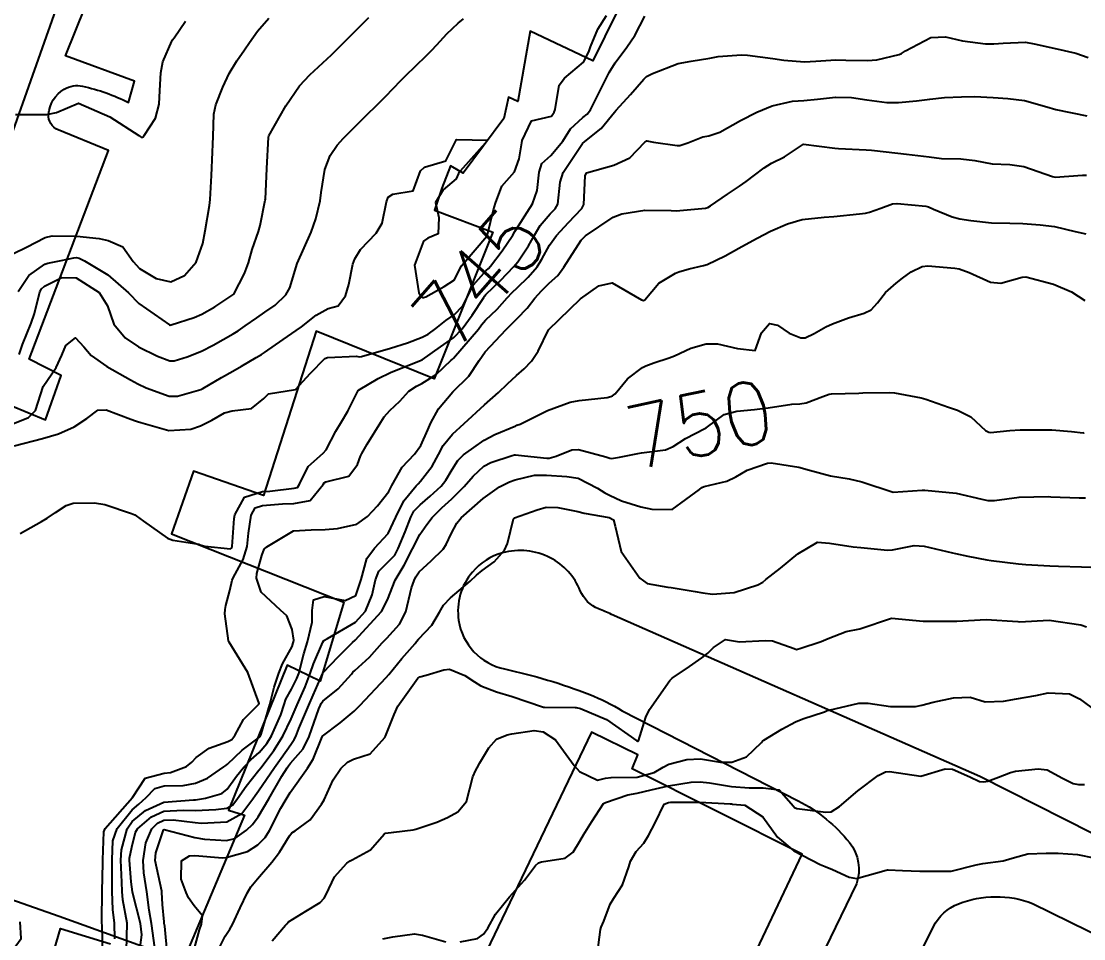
# Model space of a CAD drawing. Header units: metres. Extents: x 318500 to 325275, y 7408834 to 7428799.
# Drawn here: x 323273.2 to 323340.6, y 7418585.8 to 7418644 of the extents above; entities that cross this region are included whole.
import ezdxf
from ezdxf.enums import TextEntityAlignment as Align

# ---------------------------------------------------------------- set-up
doc = ezdxf.new("R2010")
doc.units = ezdxf.units.M
doc.header["$MEASUREMENT"] = 0
for name, color, linetype in [('Cotas', 45, 'Continuous'), ('Curvas de Nivel 1m', 11, 'Continuous'), ('Curvas de Nivel 5m', 15, 'Continuous'), ('Edificações', 30, 'Continuous'), ('Vias Primárias', 230, 'Continuous')]:
    doc.layers.add(name, color=color, linetype=linetype)
doc.styles.add('Style-STANDARD', font='STANDARD.shx')

msp = doc.modelspace()

# ---------------------------------------------------------------- linework, layer by layer
at = {"layer": 'Curvas de Nivel 1m', "flags": 128}
for points, elevation in [([(323272.576, 7418618.421), (323273.673, 7418618.854), (323274.117, 7418619.317), (323274.61, 7418620.84), (323275.427, 7418622.033), (323275.793, 7418622.828), (323276.035, 7418623.437), (323276.651, 7418623.924), (323277.185, 7418623.352), (323277.648, 7418622.805), (323278.63, 7418622.109), (323280.132, 7418621.252), (323280.614, 7418621.003), (323281.129, 7418620.755), (323282.602, 7418620.207), (323283.121, 7418620.213), (323284.609, 7418620.644), (323284.654, 7418620.665), (323284.732, 7418620.708), (323285.919, 7418621.392), (323286.627, 7418621.799), (323287.184, 7418622.123), (323288.124, 7418622.665), (323288.442, 7418622.862), (323288.643, 7418622.992), (323289.819, 7418623.81), (323290.658, 7418624.387), (323290.994, 7418624.625), (323291.918, 7418625.364), (323292.678, 7418625.784), (323293.314, 7418625.96), (323293.783, 7418626.589), (323293.983, 7418627.305), (323294.252, 7418628.585), (323294.367, 7418628.94), (323294.73, 7418629.531), (323295.725, 7418630.565), (323296.11, 7418631.2), (323296.374, 7418632.556), (323296.49, 7418632.838), (323296.777, 7418633.03), (323298.066, 7418633.245), (323298.536, 7418634.524), (323298.802, 7418634.751), (323300.152, 7418635.161), (323300.82, 7418636.5), (323302.82, 7418636.47), (323301.051, 7418634.496), (323300.955, 7418634.34), (323300.793, 7418634.002), (323299.974, 7418633.316), (323299.499, 7418632.513), (323299.703, 7418631.563), (323299.667, 7418630.511), (323299.002, 7418630.252), (323298.735, 7418630.056), (323298.15, 7418628.529), (323298.436, 7418626.782), (323298.596, 7418626.521), (323298.689, 7418626.473), (323298.732, 7418626.477), (323298.889, 7418626.518), (323300.033, 7418627.174), (323300.706, 7418627.598), (323300.999, 7418628.213), (323301.149, 7418628.494), (323302.739, 7418630.38), (323302.781, 7418630.469), (323303.175, 7418632.052), (323303.294, 7418632.462), (323303.704, 7418633.538), (323304.498, 7418634.445), (323304.808, 7418635.288), (323304.962, 7418636.295), (323304.985, 7418636.438), (323305.579, 7418637.693), (323306.844, 7418637.989), (323307.03, 7418638.234), (323307.088, 7418638.416), (323307.34, 7418639.946), (323307.67, 7418640.408), (323308.89, 7418641.405), (323309.214, 7418642.07), (323309.321, 7418642.386), (323309.785, 7418643.513), (323310.345, 7418644.376)], 743), ([(323272.754, 7418617.06), (323274.567, 7418617.54), (323275.567, 7418617.833), (323276.575, 7418618.279), (323277.377, 7418618.808), (323278.058, 7418619.328), (323278.588, 7418619.345), (323280.165, 7418618.766), (323280.464, 7418618.647), (323280.579, 7418618.613), (323280.797, 7418618.539), (323282.573, 7418618.027), (323283.978, 7418618.123), (323284.576, 7418618.332), (323285.304, 7418618.699), (323286.113, 7418619.161), (323286.589, 7418619.285), (323287.828, 7418619.431), (323288.601, 7418620.075), (323288.892, 7418620.369), (323290.61, 7418620.63), (323291.57, 7418621.671), (323292.475, 7418622.602), (323292.641, 7418622.676), (323294.478, 7418622.745), (323294.641, 7418622.723), (323294.793, 7418622.729), (323296.647, 7418623.256), (323297.708, 7418623.592), (323298.654, 7418623.962), (323299.018, 7418624.155), (323299.506, 7418624.512), (323300.153, 7418625.02), (323300.673, 7418625.373), (323301.218, 7418625.956), (323301.499, 7418626.488), (323301.893, 7418627.291), (323302.716, 7418628.192), (323302.861, 7418628.325), (323302.989, 7418628.466), (323303.726, 7418629.451), (323304.388, 7418630.445), (323304.523, 7418630.663), (323304.749, 7418631.019), (323305.305, 7418631.891), (323305.638, 7418632.431), (323305.938, 7418633.273), (323306.059, 7418634.427), (323306.247, 7418634.984), (323306.811, 7418635.501), (323307.564, 7418636.409), (323308.055, 7418637.178), (323308.843, 7418637.893), (323309.119, 7418638.115), (323309.322, 7418638.385), (323309.841, 7418639.405), (323310.325, 7418640.376), (323310.507, 7418640.751), (323310.89, 7418641.377), (323311.638, 7418642.359), (323312.147, 7418643.116), (323312.763, 7418644.342)], 744), ([(323273.013, 7418626.865), (323273.688, 7418627.873), (323274.716, 7418628.59), (323274.905, 7418628.65), (323275.738, 7418628.83), (323276.545, 7418628.999), (323276.722, 7418629.013), (323276.881, 7418628.977), (323277.226, 7418628.812), (323278.707, 7418627.919), (323280.021, 7418626.77), (323280.68, 7418626.107), (323282.618, 7418624.74), (323282.66, 7418624.728), (323282.724, 7418624.739), (323284.173, 7418625.212), (323284.671, 7418625.413), (323285.495, 7418625.88), (323286.69, 7418626.68), (323287.382, 7418628.001), (323287.622, 7418628.671), (323287.868, 7418629.529), (323288.254, 7418630.665), (323288.365, 7418631.044), (323288.694, 7418632.661), (323288.703, 7418632.728), (323288.8, 7418634.66), (323288.888, 7418636.659), (323288.912, 7418636.75), (323289.99, 7418638.643), (323290.869, 7418639.915), (323291.513, 7418640.62), (323292.893, 7418641.885), (323293.258, 7418642.235), (323293.611, 7418642.593), (323294.254, 7418643.242), (323294.92, 7418643.915), (323295.254, 7418644.246)], 741), ([(323273.075, 7418622.863), (323273.287, 7418623.501), (323273.842, 7418624.852), (323274.059, 7418625.459), (323274.391, 7418626.844), (323274.497, 7418627.039), (323274.695, 7418627.196), (323275.779, 7418627.755), (323276.704, 7418627.736), (323278.159, 7418626.798), (323278.677, 7418625.949), (323279.082, 7418624.784), (323279.801, 7418623.922), (323280.646, 7418623.358), (323281.863, 7418622.748), (323282.636, 7418622.451), (323282.916, 7418622.456), (323283.744, 7418622.723), (323284.644, 7418623.065), (323285.395, 7418623.446), (323286.655, 7418624.163), (323286.974, 7418624.36), (323287.422, 7418624.672), (323288.146, 7418625.187), (323288.673, 7418625.538), (323289.329, 7418626.002), (323289.993, 7418626.64), (323290.246, 7418627.088), (323290.72, 7418628.63), (323291.614, 7418630.617), (323291.9, 7418631.465), (323292.168, 7418632.609), (323292.24, 7418633.146), (323292.46, 7418634.605), (323292.809, 7418635.492), (323293.262, 7418636.149), (323293.663, 7418636.592), (323294.24, 7418637.175), (323294.838, 7418637.773), (323295.241, 7418638.177), (323295.637, 7418638.568), (323296.249, 7418639.17), (323296.869, 7418639.801), (323297.239, 7418640.18), (323297.59, 7418640.539), (323298.893, 7418641.817), (323299.248, 7418642.165), (323299.574, 7418642.513), (323300.214, 7418643.204), (323300.921, 7418643.881), (323301.259, 7418644.161)], 742), ([(323272.838, 7418638.098), (323273.612, 7418638.085), (323274.839, 7418638.084), (323275.445, 7418638.23), (323276.85, 7418638.82), (323278.837, 7418637.938), (323280.677, 7418636.762), (323280.757, 7418636.699), (323280.819, 7418636.66), (323280.918, 7418636.66), (323281.01, 7418636.758), (323281.732, 7418637.855), (323281.951, 7418638.749), (323282.002, 7418639.61), (323282.063, 7418640.748), (323282.19, 7418641.444), (323282.758, 7418642.741), (323282.812, 7418642.83), (323282.903, 7418642.962), (323283.63, 7418644.018)], 739), ([(323278.384, 7418584.786), (323278.333, 7418586.611), (323278.321, 7418586.788), (323278.315, 7418586.941), (323278.342, 7418588.788), (323278.388, 7418590.606), (323278.394, 7418590.787), (323278.453, 7418592.571), (323278.54, 7418592.785), (323280.26, 7418594.742), (323281.064, 7418595.967), (323282.283, 7418596.296), (323282.68, 7418596.338), (323283.684, 7418596.719), (323284.029, 7418596.979), (323284.298, 7418597.276), (323285.122, 7418597.883), (323286.314, 7418598.294), (323286.562, 7418598.432), (323286.758, 7418598.676), (323287.3, 7418599.701), (323288.274, 7418600.661), (323288.299, 7418600.702), (323287.58, 7418602.668), (323286.399, 7418604.598), (323286.361, 7418604.681), (323286.129, 7418606.396), (323286.138, 7418606.684), (323286.183, 7418606.924), (323286.438, 7418607.874), (323286.588, 7418608.538), (323286.649, 7418608.678), (323287.297, 7418609.842), (323287.535, 7418610.669), (323287.638, 7418611.519), (323287.807, 7418612.667), (323288.049, 7418613.123), (323288.509, 7418613.274), (323289.776, 7418613.376), (323290.512, 7418613.4), (323291.53, 7418613.599), (323292.358, 7418614.603), (323292.421, 7418614.712), (323292.533, 7418614.77), (323293.987, 7418615.137), (323294.549, 7418615.872), (323294.732, 7418616.403), (323294.813, 7418616.576), (323295.16, 7418617.165), (323296.032, 7418618.558), (323296.243, 7418618.897), (323296.591, 7418619.299), (323297.234, 7418619.907), (323297.806, 7418620.532), (323298.288, 7418620.852), (323298.617, 7418621.015), (323299.541, 7418621.596), (323300.491, 7418622.501), (323300.572, 7418622.57), (323300.641, 7418622.632), (323302.211, 7418624.477), (323302.402, 7418624.735), (323302.669, 7418625.042), (323303.405, 7418625.733), (323304.043, 7418626.45), (323304.348, 7418626.793), (323304.7, 7418627.118), (323305.38, 7418627.763), (323305.941, 7418628.428), (323306.242, 7418628.907), (323306.734, 7418629.792), (323307.167, 7418630.414), (323307.923, 7418631.232), (323308.766, 7418632.129), (323308.911, 7418632.388), (323308.983, 7418634.201), (323309.071, 7418634.386), (323310.805, 7418634.883), (323311.816, 7418635.348), (323312.772, 7418636.341), (323312.83, 7418636.388), (323312.904, 7418636.412), (323313.326, 7418636.333), (323314.827, 7418636.126), (323315.001, 7418636.135), (323315.494, 7418636.303), (323316.452, 7418636.676), (323316.834, 7418636.736), (323317.537, 7418636.98), (323318.845, 7418637.712), (323319.879, 7418638.245), (323320.856, 7418638.651), (323322.134, 7418638.944), (323322.862, 7418638.985), (323323.722, 7418639.057), (323324.865, 7418639.2), (323325.877, 7418639.177), (323326.863, 7418639.023), (323328.134, 7418638.864), (323328.861, 7418638.858), (323330.012, 7418638.964), (323330.865, 7418639.074), (323331.786, 7418639.166), (323332.867, 7418639.22), (323333.689, 7418639.24), (323334.867, 7418639.178), (323335.801, 7418639.101), (323336.864, 7418638.984), (323338.27, 7418638.587), (323338.856, 7418638.41), (323340.809, 7418638.012)], 746), ([(323279.146, 7418585.774), (323279.119, 7418586.776), (323279.024, 7418587.632), (323278.973, 7418588.778), (323278.985, 7418589.992), (323278.973, 7418590.779), (323279.02, 7418591.986), (323279.298, 7418592.774), (323280.252, 7418593.968), (323280.68, 7418594.331), (323281.142, 7418594.751), (323281.69, 7418595.325), (323282.271, 7418595.475), (323283.486, 7418595.508), (323284.274, 7418595.651), (323285.017, 7418595.961), (323286.071, 7418596.683), (323286.197, 7418596.776), (323286.293, 7418596.866), (323287.226, 7418597.751), (323288.319, 7418598.58), (323288.36, 7418598.619), (323288.384, 7418598.659), (323288.433, 7418598.77), (323288.977, 7418600.65), (323289.254, 7418601.749), (323289.557, 7418602.642), (323289.784, 7418603.234), (323290.396, 7418604.334), (323290.468, 7418604.56), (323290.486, 7418604.629), (323290.504, 7418604.732), (323290.408, 7418605.417), (323290.054, 7418606.273), (323289.659, 7418606.641), (323288.437, 7418607.777), (323288.136, 7418608.663), (323288.165, 7418608.952), (323288.472, 7418610.11), (323288.625, 7418610.51), (323288.782, 7418610.655), (323290.49, 7418611.673), (323291.614, 7418611.736), (323292.492, 7418611.753), (323293.271, 7418611.813), (323294.495, 7418612.085), (323295.172, 7418612.57), (323295.808, 7418613.263), (323296.524, 7418614.174), (323296.66, 7418614.416), (323296.724, 7418614.547), (323297.373, 7418615.712), (323298.153, 7418616.526), (323298.566, 7418617.089), (323299.005, 7418618.086), (323299.199, 7418618.514), (323299.689, 7418619.413), (323300.586, 7418620.5), (323301.614, 7418621.496), (323302.266, 7418622.476), (323302.646, 7418623.034), (323303.967, 7418624.45), (323304.315, 7418624.796), (323304.671, 7418625.144), (323305.305, 7418625.81), (323305.796, 7418626.429), (323306.212, 7418626.91), (323306.704, 7418627.379), (323307.249, 7418627.875), (323307.642, 7418628.406), (323308.737, 7418630.109), (323308.999, 7418630.386), (323310.762, 7418631.568), (323311.321, 7418631.798), (323312.767, 7418632.018), (323314.443, 7418631.991), (323314.767, 7418631.979), (323316.631, 7418632.154), (323316.769, 7418632.191), (323316.949, 7418632.287), (323318.023, 7418633.03), (323318.789, 7418633.548), (323319.203, 7418633.844), (323319.729, 7418634.246), (323320.335, 7418634.71), (323320.812, 7418635.001), (323321.625, 7418635.414), (323322.83, 7418636.21), (323324.827, 7418635.958), (323325.067, 7418635.936), (323326.825, 7418635.844), (323327.152, 7418635.82), (323328.823, 7418635.636), (323329.366, 7418635.578), (323330.82, 7418635.405), (323331.604, 7418635.303), (323332.818, 7418635.283), (323333.712, 7418635.165), (323334.814, 7418634.955), (323335.927, 7418634.92), (323336.812, 7418634.803), (323338.641, 7418634.153), (323338.802, 7418634.126), (323340.537, 7418634.24), (323340.804, 7418634.239)], 747), ([(323279.894, 7418585.003), (323279.92, 7418586.764), (323279.654, 7418588.247), (323279.605, 7418588.769), (323279.598, 7418589.36), (323279.535, 7418590.77), (323279.564, 7418591.425), (323279.922, 7418592.765), (323280.245, 7418593.228), (323281.091, 7418593.912), (323282.257, 7418594.441), (323284.142, 7418594.595), (323284.259, 7418594.598), (323284.89, 7418594.701), (323285.942, 7418595.008), (323286.269, 7418595.27), (323286.864, 7418596.091), (323287.321, 7418596.67), (323287.802, 7418597.161), (323288.304, 7418597.61), (323288.795, 7418598.17), (323289.086, 7418598.649), (323289.689, 7418599.995), (323289.89, 7418600.637), (323289.997, 7418600.984), (323290.355, 7418601.619), (323290.703, 7418602.287), (323290.816, 7418602.623), (323291.14, 7418603.868), (323291.372, 7418604.615), (323291.675, 7418605.873), (323291.674, 7418606.611), (323291.751, 7418607.29), (323292.434, 7418607.508), (323293.763, 7418607.254), (323294.435, 7418607.557), (323294.786, 7418608.575), (323295.136, 7418609.904), (323295.615, 7418610.563), (323296.489, 7418611.499), (323296.974, 7418612.543), (323297.481, 7418613.57), (323298.273, 7418614.524), (323298.4, 7418614.654), (323298.534, 7418614.814), (323299.285, 7418615.777), (323299.687, 7418616.509), (323299.984, 7418617.088), (323300.573, 7418617.811), (323301.316, 7418618.489), (323302.602, 7418619.658), (323303.481, 7418620.457), (323304.063, 7418621.004), (323304.626, 7418621.521), (323305.117, 7418621.951), (323305.579, 7418622.431), (323306.011, 7418623.062), (323306.66, 7418624.42), (323308.69, 7418626.39), (323309.854, 7418627.221), (323310.706, 7418627.408), (323312.568, 7418626.341), (323312.69, 7418626.297), (323312.776, 7418626.339), (323313.653, 7418627.378), (323314.716, 7418628.02), (323314.925, 7418628.098), (323315.592, 7418628.297), (323316.496, 7418628.51), (323316.724, 7418628.578), (323317.872, 7418629.13), (323318.74, 7418629.607), (323319.165, 7418629.833), (323319.899, 7418630.243), (323320.755, 7418630.698), (323321.816, 7418631.163), (323322.762, 7418631.428), (323324.15, 7418631.575), (323324.764, 7418631.613), (323326.399, 7418631.788), (323326.767, 7418631.838), (323327.027, 7418631.888), (323327.738, 7418632.14), (323328.489, 7418632.418), (323328.775, 7418632.454), (323330.61, 7418632.265), (323330.772, 7418632.224), (323331.094, 7418632.095), (323332.276, 7418631.588), (323332.764, 7418631.471), (323333.452, 7418631.374), (323334.762, 7418631.225), (323335.925, 7418631.196), (323336.761, 7418631.17), (323337.853, 7418631.095), (323338.76, 7418630.976), (323340.067, 7418630.667), (323340.755, 7418630.518)], 748), ([(323280.69, 7418584.754), (323280.865, 7418586.037), (323280.78, 7418586.754), (323280.28, 7418588.658), (323280.261, 7418588.759), (323280.19, 7418589.396), (323280.082, 7418590.762), (323280.085, 7418590.889), (323280.222, 7418591.584), (323280.453, 7418592.542), (323280.584, 7418592.757), (323281.481, 7418593.514), (323282.251, 7418593.872), (323283.476, 7418593.946), (323284.252, 7418593.921), (323285.553, 7418593.991), (323286.254, 7418594.075), (323286.644, 7418594.288), (323286.94, 7418594.673), (323287.474, 7418595.466), (323288.287, 7418596.488), (323288.43, 7418596.658), (323289.235, 7418597.717), (323289.806, 7418598.638), (323290.331, 7418599.73), (323290.716, 7418600.624), (323291.216, 7418601.759), (323291.541, 7418602.612), (323291.76, 7418603.228), (323292.334, 7418604.601), (323292.401, 7418604.712), (323292.65, 7418604.845), (323294.413, 7418605.881), (323295.056, 7418606.571), (323295.476, 7418607.605), (323295.695, 7418608.561), (323295.902, 7418609.114), (323296.467, 7418609.676), (323296.902, 7418610.115), (323297.13, 7418610.54), (323297.57, 7418611.613), (323297.931, 7418612.529), (323298.124, 7418612.907), (323298.512, 7418613.326), (323299.158, 7418613.879), (323299.841, 7418614.507), (323300.151, 7418614.888), (323300.546, 7418615.567), (323300.919, 7418616.13), (323301.276, 7418616.489), (323302.574, 7418617.42), (323303.259, 7418617.78), (323304.588, 7418618.338), (323304.661, 7418618.367), (323304.874, 7418618.437), (323306.016, 7418619.005), (323306.599, 7418619.309), (323308.042, 7418619.836), (323308.605, 7418619.935), (323310.38, 7418620.135), (323310.608, 7418620.195), (323310.728, 7418620.24), (323310.885, 7418620.357), (323311.667, 7418621.307), (323312.635, 7418622.033), (323312.832, 7418622.142), (323313.338, 7418622.33), (323314.315, 7418622.645), (323314.647, 7418622.786), (323315.682, 7418623.267), (323316.659, 7418623.538), (323317.386, 7418623.546), (323318.655, 7418623.235), (323319.782, 7418623.114), (323320.185, 7418624.237), (323320.676, 7418624.835), (323321.18, 7418624.727), (323321.931, 7418624.211), (323322.666, 7418623.915), (323322.935, 7418623.929), (323323.526, 7418624.191), (323324.252, 7418624.607), (323324.676, 7418624.811), (323325.705, 7418625.189), (323326.683, 7418625.493), (323327.141, 7418625.69), (323327.538, 7418626.142), (323328.037, 7418626.799), (323328.709, 7418627.381), (323329.128, 7418627.709), (323329.661, 7418628.116), (323330.377, 7418628.454), (323330.726, 7418628.486), (323332.449, 7418628.349), (323332.723, 7418628.296), (323333.34, 7418628.064), (323334.711, 7418627.456), (323335.359, 7418627.392), (323336.716, 7418627.769), (323336.944, 7418627.789), (323338.71, 7418627.324), (323339.841, 7418626.841), (323340.695, 7418626.289)], 749), ([(323282.48, 7418584.735), (323282.314, 7418586.582), (323282.286, 7418586.738), (323282.273, 7418586.85), (323282.172, 7418587.942), (323282.133, 7418588.74), (323282.119, 7418588.803), (323281.705, 7418590.745), (323281.74, 7418591.222), (323282.239, 7418592.688), (323282.268, 7418592.711), (323284.232, 7418592.197), (323284.833, 7418592.099), (323286.23, 7418592.009), (323286.76, 7418592.147), (323287.491, 7418592.667), (323287.878, 7418593.029), (323288.249, 7418593.511), (323288.919, 7418594.65), (323289.745, 7418596.101), (323290.076, 7418596.633), (323290.164, 7418596.76), (323290.294, 7418596.919), (323291.088, 7418597.839), (323291.477, 7418598.613), (323292.095, 7418600.361), (323292.192, 7418600.602), (323292.238, 7418600.705), (323292.344, 7418600.865), (323293.315, 7418601.631), (323294.16, 7418602.582), (323294.256, 7418602.697), (323294.373, 7418602.804), (323295.311, 7418603.642), (323296.11, 7418604.554), (323296.405, 7418604.86), (323297.213, 7418605.743), (323297.604, 7418606.532), (323297.965, 7418608.047), (323298.128, 7418608.525), (323298.234, 7418608.742), (323298.458, 7418609.071), (323299.207, 7418609.774), (323299.97, 7418610.505), (323300.178, 7418610.808), (323300.495, 7418611.478), (323300.836, 7418612.164), (323301.11, 7418612.491), (323302.522, 7418613.717), (323303.549, 7418614.455), (323304.197, 7418614.783), (323304.537, 7418614.91), (323305.777, 7418615.192), (323306.542, 7418615.196), (323307.82, 7418615.122), (323308.539, 7418615.018), (323309.778, 7418614.371), (323310.235, 7418614.073), (323310.526, 7418613.926), (323311.296, 7418613.579), (323312.519, 7418613.19), (323313.222, 7418613.035), (323314.517, 7418613.023), (323316.249, 7418614.284), (323316.396, 7418614.418), (323316.533, 7418614.485), (323317.984, 7418614.82), (323318.543, 7418615.094), (323319.275, 7418615.524), (323320.556, 7418615.968), (323320.796, 7418615.987), (323322.553, 7418615.709), (323323.226, 7418615.517), (323324.545, 7418615.156), (323325.738, 7418614.966), (323326.54, 7418614.789), (323328.53, 7418614.12), (323330.377, 7418614.256), (323330.532, 7418614.252), (323332.53, 7418614.07), (323334.152, 7418613.672), (323334.526, 7418613.6), (323334.962, 7418613.599), (323336.528, 7418613.799), (323338.38, 7418613.844), (323338.528, 7418613.835), (323340.331, 7418613.765), (323340.528, 7418613.765), (323340.725, 7418613.761)], 751), ([(323284.133, 7418584.939), (323284.521, 7418586.338), (323284.646, 7418586.703), (323284.7, 7418587.234), (323284.172, 7418587.877), (323283.831, 7418588.37), (323283.68, 7418588.718), (323283.359, 7418589.556), (323283.374, 7418590.723), (323283.883, 7418591.047), (323284.215, 7418591.056), (323285.985, 7418590.911), (323286.214, 7418590.926), (323287.56, 7418591.327), (323288.226, 7418591.744), (323288.677, 7418592.209), (323288.958, 7418592.649), (323289.689, 7418594.066), (323290.009, 7418594.634), (323290.274, 7418595.07), (323291.361, 7418596.614), (323291.72, 7418597.187), (323292.304, 7418598.6), (323292.32, 7418598.632), (323293.44, 7418599.478), (323294.336, 7418600.223), (323294.696, 7418600.575), (323296.368, 7418602.358), (323296.533, 7418602.548), (323297.348, 7418603.573), (323298.196, 7418604.523), (323298.284, 7418604.64), (323298.404, 7418604.796), (323299.25, 7418605.68), (323299.754, 7418606.507), (323299.998, 7418606.941), (323300.439, 7418607.416), (323301.692, 7418608.481), (323302.085, 7418608.846), (323302.46, 7418609.157), (323303.223, 7418609.704), (323303.873, 7418610.449), (323304.058, 7418610.875), (323304.451, 7418612.441), (323304.511, 7418612.496), (323305.939, 7418613.002), (323306.518, 7418613.171), (323307.259, 7418613.151), (323308.515, 7418612.891), (323308.931, 7418612.8), (323310.512, 7418612.516), (323310.79, 7418612.357), (323310.899, 7418611.961), (323311.28, 7418610.352), (323312.455, 7418608.659), (323312.931, 7418608.333), (323314.236, 7418608.101), (323314.448, 7418608.067), (323315.967, 7418607.809), (323316.444, 7418607.726), (323317.069, 7418607.648), (323318.445, 7418607.757), (323319.934, 7418608.238), (323320.266, 7418608.419), (323320.455, 7418608.572), (323321.373, 7418609.309), (323322.48, 7418610.2), (323323.731, 7418610.948), (323324.491, 7418610.885), (323325.997, 7418610.648), (323326.487, 7418610.603), (323328.172, 7418610.438), (323328.485, 7418610.458), (323329.868, 7418610.728), (323330.489, 7418610.7), (323332.29, 7418610.266), (323332.482, 7418610.222), (323333.275, 7418610.058), (323334.477, 7418609.822), (323334.736, 7418609.777), (323336.473, 7418609.571), (323336.952, 7418609.533), (323338.472, 7418609.454), (323339.022, 7418609.432), (323340.471, 7418609.385), (323341.064, 7418609.361)], 752), ([(323285.723, 7418585.099), (323286.149, 7418585.949), (323286.439, 7418586.394), (323286.605, 7418586.676), (323287.106, 7418587.74), (323287.535, 7418588.667), (323287.784, 7418589.074), (323288.199, 7418589.583), (323289.116, 7418590.646), (323289.594, 7418591.264), (323290.235, 7418592.319), (323290.371, 7418592.495), (323290.598, 7418592.625), (323291.533, 7418593.329), (323292.266, 7418594.313), (323292.375, 7418594.493), (323292.435, 7418594.598), (323293, 7418595.875), (323293.481, 7418596.588), (323293.904, 7418596.976), (323294.299, 7418597.169), (323295.346, 7418597.523), (323296.269, 7418598.551), (323296.321, 7418598.642), (323296.869, 7418600.015), (323297.097, 7418600.539), (323298.368, 7418602.313), (323298.49, 7418602.398), (323298.905, 7418602.515), (323300.022, 7418602.857), (323300.376, 7418602.884), (323301.353, 7418602.485), (323301.975, 7418602.085), (323302.364, 7418601.834), (323303.36, 7418601.455), (323304.357, 7418601.159), (323306.272, 7418600.499), (323306.351, 7418600.485), (323306.409, 7418600.478), (323308.351, 7418600.459), (323308.416, 7418600.454), (323308.697, 7418600.385), (323310.34, 7418599.699), (323312.258, 7418598.341), (323312.32, 7418598.312), (323312.34, 7418598.319), (323312.369, 7418598.339), (323312.829, 7418599.846), (323313.061, 7418600.329), (323314.369, 7418602.176), (323314.507, 7418602.308), (323315.608, 7418603.065), (323316.39, 7418603.612), (323316.766, 7418603.904), (323317.14, 7418604.273), (323317.899, 7418604.774), (323318.406, 7418604.684), (323318.772, 7418604.621), (323320.407, 7418604.71), (323320.879, 7418604.695), (323322.237, 7418604.202), (323322.399, 7418604.145), (323322.449, 7418604.15), (323322.606, 7418604.198), (323323.952, 7418604.639), (323324.41, 7418604.827), (323325.541, 7418605.288), (323326.42, 7418605.457), (323328.43, 7418606.12), (323330.428, 7418605.946), (323330.587, 7418605.939), (323332.428, 7418605.931), (323332.56, 7418605.936), (323334.43, 7418606.04), (323336.428, 7418605.906), (323336.546, 7418605.9), (323338.43, 7418605.99), (323340.426, 7418605.703), (323340.801, 7418605.58)], 753), ([(323289.137, 7418585.653), (323289.978, 7418586.633), (323290.057, 7418586.736), (323290.163, 7418586.848), (323291.264, 7418587.523), (323292.182, 7418588.089), (323292.433, 7418588.351), (323292.558, 7418588.596), (323293.077, 7418589.715), (323293.871, 7418590.583), (323294.072, 7418590.722), (323294.213, 7418590.796), (323295.358, 7418591.428), (323296.238, 7418592.408), (323296.316, 7418592.471), (323296.842, 7418592.541), (323298.069, 7418592.696), (323298.243, 7418592.732), (323299.584, 7418593.173), (323300.255, 7418593.469), (323300.908, 7418593.842), (323301.452, 7418594.482), (323301.861, 7418596.052), (323302.055, 7418596.474), (323302.133, 7418596.631), (323302.297, 7418596.94), (323302.879, 7418597.894), (323303.361, 7418598.454), (323304.04, 7418598.729), (323304.325, 7418598.784), (323305.75, 7418599.004), (323306.327, 7418598.91), (323307.111, 7418598.408), (323308.296, 7418596.778), (323308.62, 7418596.385), (323309.763, 7418595.846), (323310.286, 7418595.963), (323310.632, 7418596.011), (323312.287, 7418596.037), (323313.368, 7418596.324), (323313.934, 7418596.677), (323314.298, 7418596.858), (323315.433, 7418597.163), (323316.304, 7418597.188), (323317.582, 7418596.986), (323318.301, 7418596.987), (323319.225, 7418597.327), (323320.167, 7418598.232), (323320.238, 7418598.314), (323320.322, 7418598.378), (323321.465, 7418599.081), (323322.34, 7418599.546), (323322.798, 7418599.741), (323324.17, 7418600.182), (323324.292, 7418600.24), (323324.351, 7418600.263), (323324.466, 7418600.293), (323326.356, 7418600.734), (323326.941, 7418600.726), (323328.354, 7418600.527), (323329.936, 7418600.523), (323330.355, 7418600.601), (323331.067, 7418600.799), (323332.36, 7418601.07), (323333.413, 7418601.107), (323334.358, 7418600.807), (323335.523, 7418600.864), (323336.36, 7418601.011), (323337.581, 7418601.22), (323338.364, 7418601.382), (323339.719, 7418601.325), (323340.36, 7418601.007), (323341.799, 7418599.946)], 754), ([(323309.758, 7418584.744), (323309.951, 7418586.363), (323310.004, 7418586.52), (323310.168, 7418586.888), (323310.573, 7418587.967), (323310.807, 7418588.354), (323311.35, 7418589.197), (323311.749, 7418590.345), (323311.866, 7418590.693), (323312.225, 7418591.308), (323312.711, 7418591.855), (323313.008, 7418592.328), (323313.429, 7418593.146), (323313.989, 7418594.314), (323314.271, 7418594.433), (323314.417, 7418594.453), (323316.272, 7418594.442), (323318.186, 7418594.345), (323318.271, 7418594.338), (323318.341, 7418594.329), (323319.124, 7418594.247), (323320.259, 7418593.508), (323321.182, 7418592.216), (323322.227, 7418591.349), (323323.9, 7418590.498), (323324.213, 7418590.364), (323324.681, 7418590.173), (323325.743, 7418589.694), (323326.204, 7418589.597), (323328.075, 7418590.122), (323328.175, 7418590.156), (323328.211, 7418590.159), (323329.127, 7418590.111), (323330.21, 7418590.064), (323332.21, 7418590.07), (323333.789, 7418590.473), (323334.218, 7418590.551), (323335.515, 7418590.733), (323336.224, 7418590.942), (323337.069, 7418591.165), (323338.228, 7418591.214), (323338.99, 7418591.217), (323340.228, 7418591.127), (323341.265, 7418590.909)], 756)]:
    msp.add_lwpolyline(points, dxfattribs=dict(at, elevation=elevation))
at = {"layer": 'Curvas de Nivel 5m', "flags": 128}
for points, elevation in [([(323272.724, 7418629.261), (323273.538, 7418629.667), (323274.735, 7418630.291), (323275.171, 7418630.4), (323276.736, 7418630.38), (323278.153, 7418630.218), (323278.733, 7418630.1), (323279.653, 7418629.7), (323280.311, 7418628.766), (323280.714, 7418628.328), (323281.765, 7418627.688), (323282.701, 7418627.48), (323283.562, 7418627.872), (323284.302, 7418628.716), (323284.732, 7418629.914), (323284.873, 7418630.708), (323285.148, 7418632.321), (323285.197, 7418632.704), (323285.276, 7418634.22), (323285.293, 7418634.703), (323285.314, 7418635.211), (323285.376, 7418636.702), (323285.435, 7418638.107), (323285.554, 7418638.699), (323286.008, 7418639.834), (323286.411, 7418640.687), (323286.888, 7418641.494), (323287.367, 7418642.204), (323287.685, 7418642.672), (323288.201, 7418643.377), (323288.923, 7418644.21)], 740), ([(323273.135, 7418611.509), (323274.494, 7418612.263), (323274.855, 7418612.478), (323275.386, 7418612.831), (323276.062, 7418613.269), (323276.509, 7418613.424), (323277.864, 7418613.445), (323278.508, 7418613.345), (323280.214, 7418612.764), (323280.418, 7418612.68), (323280.499, 7418612.629), (323280.976, 7418612.274), (323282.485, 7418611.214), (323282.826, 7418611.078), (323284.481, 7418610.819), (323284.556, 7418610.784), (323284.847, 7418610.704), (323286.478, 7418610.518), (323286.568, 7418610.59), (323286.591, 7418610.679), (323286.724, 7418612.451), (323286.756, 7418612.677), (323287.377, 7418613.812), (323288.522, 7418614.159), (323288.985, 7418614.191), (323290.526, 7418614.374), (323290.726, 7418614.428), (323290.868, 7418614.625), (323291.42, 7418615.744), (323292.374, 7418616.603), (323292.562, 7418616.801), (323293.169, 7418617.999), (323293.536, 7418618.59), (323293.92, 7418619.257), (323294.578, 7418620.58), (323294.594, 7418620.596), (323294.61, 7418620.607), (323295.846, 7418621.337), (323296.627, 7418621.71), (323297.215, 7418621.958), (323298.64, 7418622.52), (323299.816, 7418623.341), (323300.654, 7418623.945), (323301.181, 7418624.492), (323301.808, 7418625.347), (323302.55, 7418626.472), (323302.605, 7418626.558), (323302.693, 7418626.662), (323303.606, 7418627.557), (323304.464, 7418628.444), (323304.723, 7418628.751), (323305.398, 7418629.768), (323305.763, 7418630.43), (323306.132, 7418631.044), (323306.76, 7418631.784), (323307.074, 7418632.107), (323307.249, 7418632.413), (323307.411, 7418633.791), (323307.596, 7418634.408), (323308.819, 7418636.257), (323308.962, 7418636.389), (323310, 7418637.21), (323310.848, 7418638.235), (323310.954, 7418638.368), (323311.866, 7418639.354), (323312.718, 7418640.342), (323312.882, 7418640.495), (323313.254, 7418640.705), (323314.89, 7418641.33), (323315.708, 7418641.486), (323316.901, 7418641.678), (323317.419, 7418641.766), (323318.904, 7418641.882), (323319.29, 7418641.869), (323320.901, 7418641.651), (323321.589, 7418641.534), (323322.898, 7418641.43), (323323.618, 7418641.481), (323324.901, 7418641.556), (323325.519, 7418641.552), (323326.9, 7418641.515), (323327.491, 7418641.554), (323328.907, 7418641.905), (323329.066, 7418641.969), (323329.303, 7418642.124), (323330.919, 7418642.989), (323331.853, 7418643.02), (323332.917, 7418642.771), (323334.382, 7418642.588), (323334.915, 7418642.576), (323335.503, 7418642.628), (323336.917, 7418642.683), (323337.481, 7418642.576), (323338.913, 7418642.261), (323340.109, 7418641.978), (323340.906, 7418641.701)], 745), ([(323281.687, 7418585.195), (323281.468, 7418586.747), (323281.316, 7418587.601), (323281.171, 7418588.75), (323280.997, 7418589.953), (323280.935, 7418590.753), (323281.104, 7418591.874), (323281.495, 7418592.747), (323281.863, 7418593.125), (323282.246, 7418593.304), (323282.841, 7418593.326), (323284.244, 7418593.147), (323284.65, 7418593.11), (323286.245, 7418593.2), (323287.202, 7418593.719), (323287.912, 7418594.663), (323288.053, 7418594.873), (323288.268, 7418595.177), (323289.28, 7418596.645), (323289.694, 7418597.244), (323290.312, 7418598.116), (323290.526, 7418598.417), (323290.632, 7418598.625), (323290.818, 7418599.116), (323291.458, 7418600.613), (323291.726, 7418601.233), (323292.33, 7418602.601), (323292.34, 7418602.631), (323292.371, 7418602.682), (323293.306, 7418603.671), (323294.233, 7418604.582), (323294.402, 7418604.738), (323296.065, 7418606.555), (323296.437, 7418607.285), (323296.923, 7418608.543), (323297.507, 7418609.492), (323298.038, 7418610.527), (323298.489, 7418611.426), (323298.94, 7418612.071), (323299.281, 7418612.512), (323299.887, 7418613.136), (323300.522, 7418613.694), (323301.308, 7418614.488), (323301.874, 7418615.146), (323302.55, 7418615.779), (323303.003, 7418616.014), (323304.353, 7418616.443), (323304.51, 7418616.492), (323304.561, 7418616.5), (323305.129, 7418616.434), (323306.558, 7418616.278), (323306.695, 7418616.281), (323307.155, 7418616.411), (323308.146, 7418616.816), (323308.567, 7418616.824), (323310.309, 7418616.364), (323310.559, 7418616.285), (323310.651, 7418616.267), (323311.176, 7418616.354), (323312.33, 7418616.576), (323312.564, 7418616.611), (323314.075, 7418616.81), (323314.571, 7418617.021), (323315.344, 7418617.533), (323316.588, 7418618.17), (323316.66, 7418618.208), (323316.744, 7418618.278), (323317.816, 7418619.05), (323318.6, 7418619.274), (323319.727, 7418619.368), (323320.602, 7418619.478), (323322.096, 7418619.698), (323322.605, 7418619.732), (323323.009, 7418619.793), (323324.072, 7418620.185), (323324.46, 7418620.334), (323324.613, 7418620.364), (323326.355, 7418620.413), (323326.614, 7418620.421), (323328.282, 7418620.457), (323328.615, 7418620.432), (323330.315, 7418620.103), (323330.609, 7418620.025), (323332.039, 7418619.513), (323332.603, 7418619.323), (323333.45, 7418618.913), (323334.376, 7418618.043), (323334.588, 7418617.926), (323334.709, 7418617.918), (323335.938, 7418618.027), (323336.591, 7418618.085), (323336.659, 7418618.087), (323338.591, 7418618.079), (323339.842, 7418617.977), (323340.589, 7418617.896), (323340.656, 7418617.902)], 750), ([(323301.048, 7418585.585), (323302.15, 7418585.802), (323302.542, 7418586.076), (323302.815, 7418586.46), (323303.298, 7418587.329), (323304.19, 7418588.44), (323305.134, 7418589.497), (323305.834, 7418590.424), (323306.028, 7418590.607), (323306.214, 7418590.659), (323307.722, 7418590.893), (323308.223, 7418591.264), (323308.639, 7418591.979), (323308.879, 7418592.38), (323309.41, 7418593.215), (323310.158, 7418594.362), (323310.271, 7418594.436), (323311.704, 7418594.917), (323312.277, 7418595.027), (323313.173, 7418595.221), (323314.282, 7418595.494), (323315.712, 7418595.716), (323316.285, 7418595.745), (323316.883, 7418595.675), (323318.282, 7418595.449), (323319.388, 7418595.35), (323320.281, 7418595.367), (323321.286, 7418595.221), (323322.196, 7418594.201), (323322.269, 7418594.11), (323322.418, 7418594.048), (323324.265, 7418593.816), (323324.598, 7418593.842), (323325.113, 7418594.167), (323326.28, 7418595.167), (323327.583, 7418596.131), (323328.042, 7418596.376), (323328.294, 7418596.403), (323330.29, 7418596.1), (323331.818, 7418596.556), (323332.297, 7418596.546), (323333.388, 7418596.054), (323334.006, 7418595.763), (323334.287, 7418595.739), (323334.54, 7418595.785), (323335.201, 7418596.031), (323335.979, 7418596.339), (323336.296, 7418596.418), (323337.734, 7418596.563), (323338.298, 7418596.498), (323339.279, 7418595.975), (323339.948, 7418595.626), (323340.286, 7418595.574), (323340.665, 7418595.577)], 755), ([(323272.528, 7418584.864), (323273.212, 7418585.786), (323273.149, 7418586.855)], 745), ([(323296.148, 7418585.766), (323296.782, 7418585.909), (323298.153, 7418586.087), (323298.664, 7418586.003), (323300.146, 7418585.579)], 755)]:
    msp.add_lwpolyline(points, dxfattribs=dict(at, elevation=elevation))
at = {"layer": 'Edificações'}
msp.add_lwpolyline([(323272.498, 7418619.644), (323274.754, 7418618.704), (323275.742, 7418621.522), (323273.72, 7418622.555), (323278.752, 7418635.815), (323275.554, 7418637.119, -0.325207), (323274.943, 7418638.106, -0.24466), (323275.93, 7418639.702, -0.191601), (323277.106, 7418639.89, -0.060264), (323280.021, 7418638.857), (323280.398, 7418640.219), (323276.025, 7418641.815), (323280.447, 7418652.826)], format="xyb", dxfattribs=at)
for points in [[(323311.778, 7418646.207), (323309.471, 7418641.496), (323305.504, 7418643.385), (323304.719, 7418638.916), (323304.114, 7418639.203), (323303.824, 7418637.845), (323301.249, 7418634.377), (323300.439, 7418634.84), (323299.884, 7418633.409), (323299.421, 7418632.022), (323303.125, 7418630.635), (323299.411, 7418621.315), (323291.922, 7418624.352), (323288.586, 7418613.91), (323284.132, 7418615.456), (323282.74, 7418611.472), (323293.67, 7418607.152), (323292.181, 7418602.135), (323290.082, 7418603.15), (323286.358, 7418593.937), (323287.381, 7418593.612), (323283.473, 7418584.354), (323275.612, 7418587.188), (323263.553, 7418591.422)], [(323318.932, 7418583.059), (323322.755, 7418591.142), (323311.976, 7418596.563), (323312.324, 7418597.456), (323309.395, 7418598.894), (323300.752, 7418580.878)], [(323274.527, 7418582.46), (323275.696, 7418586.43), (323278.876, 7418585.45)]]:
    msp.add_lwpolyline(points, dxfattribs=at)
at = {"layer": 'Vias Primárias'}
for points in [[(323715.644, 7420145.548, 0), (323709.04, 7420132.939)], [(323831.088, 7420001.787, 0), (323833.844, 7420008.443, 0.220888)], [(323255.977, 7418585.366), (323257.625, 7418594.523), (323261.299, 7418606.123), (323266.14, 7418619.356), (323271.191, 7418632.868), (323275.288, 7418644.426, -0.089744), (323281.878, 7418655.945, -0.001757), (323288.316, 7418663.554, -0.045251), (323292.628, 7418667.775, -0.051656), (323298.368, 7418671.544, 0.003526), (323306.127, 7418675.631), (323316.393, 7418681.215), (323325.865, 7418685.797), (323329.111, 7418688.406), (323338.84, 7418711.162, -0.403395)], [(323391.128, 7418567.172), (323334.018, 7418596.069), (323310.648, 7418606.369, 0.007678), (323309.836, 7418606.712, -0.20297), (323308.679, 7418607.867, 0.178758), (323306.773, 7418609.959, 0.189856), (323303.741, 7418610.271, 0.148917), (323301.834, 7418609.053, 0.217408), (323300.959, 7418605.994, 0.31224), (323303.866, 7418602.903, -0.040487), (323309.273, 7418601.28, -0.046458), (323311.339, 7418600.243), (323322.508, 7418594.533, -0.106405), (323325.758, 7418591.879, -0.260048), (323326.196, 7418589.257), (323321.568, 7418579.694)], [(323377.642, 7418537.347), (323363.729, 7418517.255), (323347.521, 7418494.593, -0.075053), (323345.859, 7418492.883, -0.337096), (323343.108, 7418492.883), (323331.931, 7418498.23), (323323.623, 7418502.661, -0.391309), (323322.288, 7418506.498), (323327.729, 7418516.569), (323331.12, 7418521.633, 0.104546), (323331.837, 7418523.418, 0.224947), (323330.417, 7418528.566), (323315.412, 7418545.856), (323312.692, 7418549.045, -0.340167), (323312.495, 7418552.936, 0.006386), (323316.493, 7418558.874), (323323.214, 7418570.017), (323327.789, 7418579.912), (323331.085, 7418586.546, -0.186296), (323332.665, 7418587.993, -0.18507), (323337.371, 7418588.026), (323357.43, 7418578.147), (323373.998, 7418570.045), (323388.552, 7418561.837)]]:
    msp.add_lwpolyline(points, format="xyb", dxfattribs=at)

# ---------------------------------------------------------------- texts
at = {"layer": 'Cotas', "style": 'Style-STANDARD'}
for s, rotation, p in [('745', 48.70461, (323302.277, 7418627.753, 745)), ('750', 12.25564, (323316.234, 7418618.441, 750))]:
    msp.add_text(s, height=4, rotation=rotation, dxfattribs=at).set_placement(p, align=Align.MIDDLE_CENTER)

doc.saveas('drawing.dxf')
